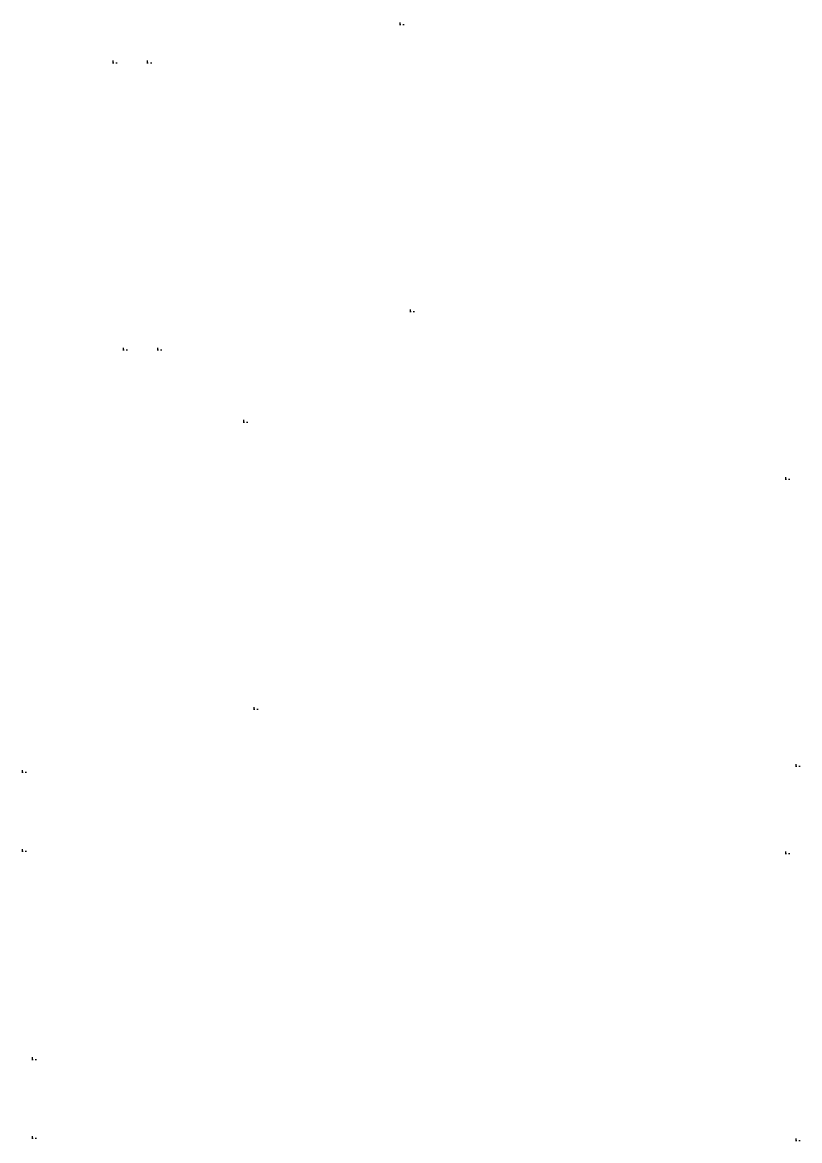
# Model space of a CAD drawing. Extents: x -160106 to 966792, y -663931 to 1550022.
# Drawn here: x 86974 to 142361, y -201326 to -121614 of the extents above; entities that cross this region are included whole.
import ezdxf

# ---------------------------------------------------------------- set-up
doc = ezdxf.new("R2010")
doc.units = 0
doc.layers.add('Fill', color=8, linetype='Continuous')

msp = doc.modelspace()

# ---------------------------------------------------------------- hatches: boundary and pattern name
at = {"layer": 'Fill', "ltscale": 1000}
h = msp.add_hatch(dxfattribs=at)
h.set_pattern_fill('ANGLE', scale=100)
h.set_pattern_definition([(0, (113896.88, -121764.36), (0, 349.25), [254, -95.25]), (90, (113896.88, -121764.36), (-349.25, 2e-14), [254, -95.25])])
h.paths.add_polyline_path([(114146.88, -121614.36), (114138.88, -121614.36), (114138.88, -121687.11), (113904.88, -121687.11), (113904.88, -121614.36), (113896.88, -121614.36), (113896.88, -121764.36), (113904.88, -121764.36), (113904.88, -121691.61), (114138.88, -121691.61), (114138.88, -121764.36), (114146.88, -121764.36)])
h = msp.add_hatch(dxfattribs=at)
h.set_pattern_fill('ANGLE', scale=100)
h.set_pattern_definition([(0, (93447.3, -124488.75), (0, 349.25), [254, -95.25]), (90, (93447.3, -124488.75), (-349.25, 2e-14), [254, -95.25])])
h.paths.add_polyline_path([(93697.31, -124338.75), (93689.31, -124338.75), (93689.31, -124411.5), (93455.31, -124411.5), (93455.31, -124338.75), (93447.31, -124338.75), (93447.31, -124488.75), (93455.31, -124488.75), (93455.31, -124416), (93689.31, -124416), (93689.31, -124488.75), (93697.31, -124488.75)])
h = msp.add_hatch(dxfattribs=at)
h.set_pattern_fill('ANGLE', scale=100)
h.set_pattern_definition([(0, (95900.07, -124488.75), (0, 349.25), [254, -95.25]), (90, (95900.07, -124488.75), (-349.25, 2e-14), [254, -95.25])])
h.paths.add_polyline_path([(96150.07, -124338.75), (96142.07, -124338.75), (96142.07, -124411.5), (95908.07, -124411.5), (95908.07, -124338.75), (95900.07, -124338.75), (95900.07, -124488.75), (95908.07, -124488.75), (95908.07, -124416), (96142.07, -124416), (96142.07, -124488.75), (96150.07, -124488.75)])
h = msp.add_hatch(dxfattribs=at)
h.set_pattern_fill('ANGLE', scale=100)
h.set_pattern_definition([(0, (114625.7, -142229.68), (0, 349.25), [254, -95.25]), (90, (114625.7, -142229.68), (-349.25, 2e-14), [254, -95.25])])
h.paths.add_polyline_path([(114875.69, -142079.68), (114867.69, -142079.68), (114867.69, -142152.43), (114633.69, -142152.43), (114633.69, -142079.68), (114625.69, -142079.68), (114625.69, -142229.68), (114633.69, -142229.68), (114633.69, -142156.93), (114867.69, -142156.93), (114867.69, -142229.68), (114875.69, -142229.68)])
h = msp.add_hatch(dxfattribs=at)
h.set_pattern_fill('ANGLE', scale=100)
h.set_pattern_definition([(0, (94176.12, -144954.06), (0, 349.25), [254, -95.25]), (90, (94176.12, -144954.06), (-349.25, 2e-14), [254, -95.25])])
h.paths.add_polyline_path([(94426.12, -144804.06), (94418.12, -144804.06), (94418.12, -144876.81), (94184.12, -144876.81), (94184.12, -144804.06), (94176.12, -144804.06), (94176.12, -144954.06), (94184.12, -144954.06), (94184.12, -144881.31), (94418.12, -144881.31), (94418.12, -144954.06), (94426.12, -144954.06)])
h = msp.add_hatch(dxfattribs=at)
h.set_pattern_fill('ANGLE', scale=100)
h.set_pattern_definition([(0, (96628.88, -144954.06), (0, 349.25), [254, -95.25]), (90, (96628.88, -144954.06), (-349.25, 2e-14), [254, -95.25])])
h.paths.add_polyline_path([(96878.88, -144804.06), (96870.88, -144804.06), (96870.88, -144876.81), (96636.88, -144876.81), (96636.88, -144804.06), (96628.88, -144804.06), (96628.88, -144954.06), (96636.88, -144954.06), (96636.88, -144881.31), (96870.88, -144881.31), (96870.88, -144954.06), (96878.88, -144954.06)])
h = msp.add_hatch(dxfattribs=at)
h.set_pattern_fill('ANGLE', scale=100)
h.set_pattern_definition([(0, (102755.2, -150105.18), (0, 349.25), [254, -95.25]), (90, (102755.2, -150105.18), (-349.25, 2e-14), [254, -95.25])])
h.paths.add_polyline_path([(103005.22, -149955.18), (102997.22, -149955.18), (102997.22, -150027.93), (102763.22, -150027.93), (102763.22, -149955.18), (102755.22, -149955.18), (102755.22, -150105.18), (102763.22, -150105.18), (102763.22, -150032.43), (102997.22, -150032.43), (102997.22, -150105.18), (103005.22, -150105.18)])
h = msp.add_hatch(dxfattribs=at)
h.set_pattern_fill('ANGLE', scale=100)
h.set_pattern_definition([(0, (141382.12, -154174.54), (0, 349.25), [254, -95.25]), (90, (141382.12, -154174.54), (-349.25, 2e-14), [254, -95.25])])
h.paths.add_polyline_path([(141632.12, -154024.54), (141624.12, -154024.54), (141624.12, -154097.29), (141390.12, -154097.29), (141390.12, -154024.54), (141382.12, -154024.54), (141382.12, -154174.54), (141390.12, -154174.54), (141390.12, -154101.79), (141624.12, -154101.79), (141624.12, -154174.54), (141632.12, -154174.54)])
h = msp.add_hatch(dxfattribs=at)
h.set_pattern_fill('ANGLE', scale=100)
h.set_pattern_definition([(0, (103484.02, -170570.5), (0, 349.25), [254, -95.25]), (90, (103484.02, -170570.5), (-349.25, 2e-14), [254, -95.25])])
h.paths.add_polyline_path([(103734.02, -170420.5), (103726.02, -170420.5), (103726.02, -170493.25), (103492.02, -170493.25), (103492.02, -170420.5), (103484.02, -170420.5), (103484.02, -170570.5), (103492.02, -170570.5), (103492.02, -170497.75), (103726.02, -170497.75), (103726.02, -170570.5), (103734.02, -170570.5)])
h = msp.add_hatch(dxfattribs=at)
h.set_pattern_fill('ANGLE', scale=100)
h.set_pattern_definition([(0, (142110.93, -174639.86), (0, 349.25), [254, -95.25]), (90, (142110.93, -174639.86), (-349.25, 2e-14), [254, -95.25])])
h.paths.add_polyline_path([(142360.93, -174489.86), (142352.93, -174489.86), (142352.93, -174562.61), (142118.93, -174562.61), (142118.93, -174489.86), (142110.93, -174489.86), (142110.93, -174639.86), (142118.93, -174639.86), (142118.93, -174567.11), (142352.93, -174567.11), (142352.93, -174639.86), (142360.93, -174639.86)])
h = msp.add_hatch(dxfattribs=at)
h.set_pattern_fill('ANGLE', scale=100)
h.set_pattern_definition([(0, (86974.28, -175072.13), (0, 349.25), [254, -95.25]), (90, (86974.28, -175072.13), (-349.25, 2e-14), [254, -95.25])])
h.paths.add_polyline_path([(87224.28, -174922.13), (87216.28, -174922.13), (87216.28, -174994.88), (86982.28, -174994.88), (86982.28, -174922.13), (86974.28, -174922.13), (86974.28, -175072.13), (86982.28, -175072.13), (86982.28, -174999.38), (87216.28, -174999.38), (87216.28, -175072.13), (87224.28, -175072.13)])
h = msp.add_hatch(dxfattribs=at)
h.set_pattern_fill('ANGLE', scale=100)
h.set_pattern_definition([(0, (86974.28, -180690.66), (0, 349.25), [254, -95.25]), (90, (86974.28, -180690.66), (-349.25, 2e-14), [254, -95.25])])
h.paths.add_polyline_path([(87224.28, -180540.66), (87216.28, -180540.66), (87216.28, -180613.41), (86982.28, -180613.41), (86982.28, -180540.66), (86974.28, -180540.66), (86974.28, -180690.66), (86982.28, -180690.66), (86982.28, -180617.91), (87216.28, -180617.91), (87216.28, -180690.66), (87224.28, -180690.66)])
h = msp.add_hatch(dxfattribs=at)
h.set_pattern_fill('ANGLE', scale=100)
h.set_pattern_definition([(0, (141382.12, -180860.85), (0, 349.25), [254, -95.25]), (90, (141382.12, -180860.85), (-349.25, 2e-14), [254, -95.25])])
h.paths.add_polyline_path([(141632.12, -180710.85), (141624.12, -180710.85), (141624.12, -180783.6), (141390.12, -180783.6), (141390.12, -180710.85), (141382.12, -180710.85), (141382.12, -180860.85), (141390.12, -180860.85), (141390.12, -180788.1), (141624.12, -180788.1), (141624.12, -180860.85), (141632.12, -180860.85)])
h = msp.add_hatch(dxfattribs=at)
h.set_pattern_fill('ANGLE', scale=100)
h.set_pattern_definition([(0, (87703.1, -195537.44), (0, 349.25), [254, -95.25]), (90, (87703.1, -195537.44), (-349.25, 2e-14), [254, -95.25])])
h.paths.add_polyline_path([(87953.09, -195387.44), (87945.09, -195387.44), (87945.09, -195460.19), (87711.09, -195460.19), (87711.09, -195387.44), (87703.09, -195387.44), (87703.09, -195537.44), (87711.09, -195537.44), (87711.09, -195464.69), (87945.09, -195464.69), (87945.09, -195537.44), (87953.09, -195537.44)])
h = msp.add_hatch(dxfattribs=at)
h.set_pattern_fill('ANGLE', scale=100)
h.set_pattern_definition([(0, (87703.1, -201155.97), (0, 349.25), [254, -95.25]), (90, (87703.1, -201155.97), (-349.25, 2e-14), [254, -95.25])])
h.paths.add_polyline_path([(87953.09, -201005.97), (87945.09, -201005.97), (87945.09, -201078.72), (87711.09, -201078.72), (87711.09, -201005.97), (87703.09, -201005.97), (87703.09, -201155.97), (87711.09, -201155.97), (87711.09, -201083.22), (87945.09, -201083.22), (87945.09, -201155.97), (87953.09, -201155.97)])
h = msp.add_hatch(dxfattribs=at)
h.set_pattern_fill('ANGLE', scale=100)
h.set_pattern_definition([(0, (142110.93, -201326.17), (0, 349.25), [254, -95.25]), (90, (142110.93, -201326.17), (-349.25, 2e-14), [254, -95.25])])
h.paths.add_polyline_path([(142360.93, -201176.17), (142352.93, -201176.17), (142352.93, -201248.92), (142118.93, -201248.92), (142118.93, -201176.17), (142110.93, -201176.17), (142110.93, -201326.17), (142118.93, -201326.17), (142118.93, -201253.42), (142352.93, -201253.42), (142352.93, -201326.17), (142360.93, -201326.17)])

doc.saveas('drawing.dxf')
